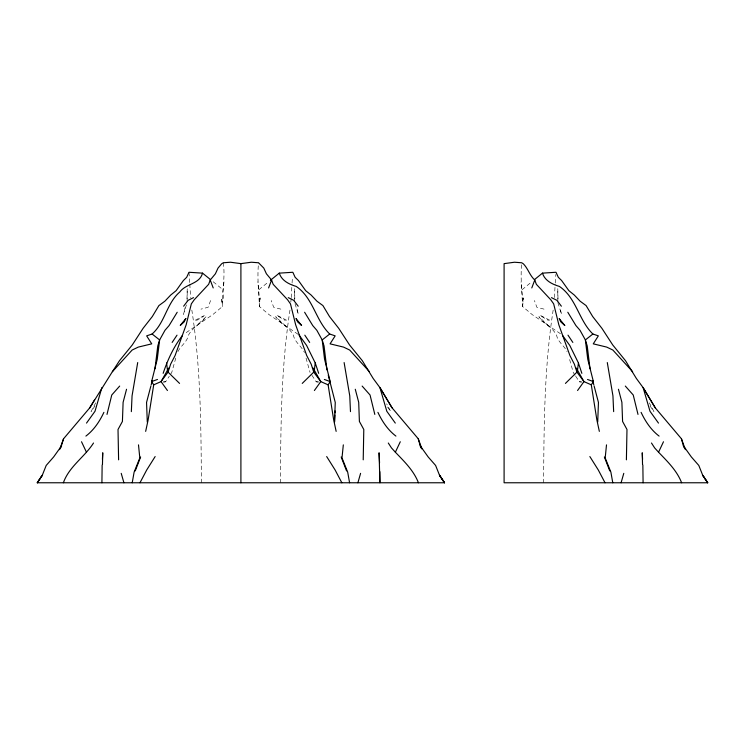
<?xml version="1.0" encoding="UTF-8"?>
<svg xmlns="http://www.w3.org/2000/svg" width="745" height="745" viewBox="0 0 745 745"><rect width="100%" height="100%" fill="white"/><g stroke="black" fill="none" stroke-linecap="round" stroke-linejoin="round"><path stroke-width="0.56" stroke-dasharray="3.73 2.79" d="M201.374 482.769C201.02 425.078 200.722 367.173 191.828 310.06M187.135 301.585L187.219 288.65L186.995 298.903M298.158 334.347L269.066 314.641L259.493 306.614C258.729 292.273 257.099 277.512 258.534 262.771M560.501 333.76L532.247 314.641L522.683 306.614C521.91 292.273 520.289 277.512 521.724 262.771M223.276 262.771C225.493 277.466 221.833 292.003 222.317 306.614L212.753 314.641L184.499 333.76M291.221 297.581L291.993 284.124M554.41 297.581L555.174 284.124M259.493 306.614L260.117 297.898L259.819 301.995L257.835 281.843M292.059 282.998L292.515 276.563M522.683 306.614L523.307 297.898L523.009 301.995L521.016 281.843M555.239 282.998L555.863 274.421M289.991 310.06C281.089 367.173 280.8 425.078 280.446 482.769M290.811 302.116L291.165 298.708M553.172 310.06C544.278 367.173 543.98 425.078 543.626 482.769M223.984 281.843L222.978 291.528L223.453 297.702L221.991 301.995L221.693 297.898L222.317 306.614M185.058 307.769L183.419 314.381L187.125 302.656M175.783 358.047L171.741 372.5L169.907 375.284M210.584 300.514L208.134 307.275L200.945 309.147M95.705 402.849L91.058 411.519L94.922 406.062M163.462 382.343L165.632 381.785L169.301 376.216M177.925 351.631C180.784 345.587 187.088 342.141 188.401 335.343C192.275 327.316 201.122 323.982 206.114 316.7L196.056 326.152M258.878 289.721L268.619 281.768M522.068 289.721L531.809 281.768M196.447 320.518L203.525 316.392M195.255 320.22L204.344 315.535M311.904 375.284L316.178 381.785L318.478 381.701M575.699 376.216L579.368 381.785L581.659 381.701M163.341 381.701L165.632 381.785M579.368 381.785L581.538 382.343M316.178 381.785L318.348 382.343M544.055 309.147L536.866 307.275L534.416 300.514M280.874 309.147L273.685 307.275L271.236 300.514M540.656 315.535L549.745 320.22M277.466 315.535L286.555 320.22M541.475 316.392L548.553 320.518M278.285 316.392L285.363 320.518M213.191 281.768L222.932 289.721M548.944 326.152L538.886 316.7C543.878 323.982 552.725 327.316 556.599 335.343C557.912 342.141 564.216 345.587 567.075 351.631M285.754 326.152L275.697 316.7C280.688 323.982 289.535 327.316 293.409 335.343C294.899 342.411 301.502 346.108 304.472 352.497M650.078 406.062L653.942 411.519L649.295 402.849M387.54 406.975L390.753 411.519L386.627 403.818M575.093 375.284L573.259 372.5L569.217 358.047M557.875 302.656L561.581 314.381L559.942 307.769M295.02 303.727L298.4 314.381L296.752 307.769M306.027 358.047L310.069 372.5M188.988 272.27L189.761 282.998M189.826 284.124L190.59 297.581M558.005 298.903L557.782 288.65L557.865 301.585M294.815 298.903L294.592 288.65L294.675 301.585"/><path stroke-width="1.12" d="M101.907 482.769L102.149 464.982M363.215 459.833L363.793 429.483L359.397 421.456L358.699 402.309L355.272 389.253M626.396 459.833L626.983 429.483L622.587 421.456L621.889 402.309L618.452 389.253M102.465 464.452L102.745 452.774L102.419 459.432M334.784 415.161L334.524 422.098L335.064 410.886M334.868 412.851L335.259 402.44L328.275 375.247M597.714 422.098L598.449 402.44L594.11 385.975M131.344 411.622L132.061 395.846L137.704 362.554M343.324 444.867L341.992 457.961L347.692 472.125L349.591 482.769M606.505 444.867L605.182 457.961L610.881 472.125L612.781 482.769M154.988 368.756L157.763 346.025L159.626 339.944L164.98 330.296L169.059 325.602L177.198 312.248M314.167 371.578L315.237 362.945L306.605 345.447L298.996 334.933M577.356 371.578L578.418 362.945L569.785 345.447L562.792 335.762M59.619 449.645L63.558 438.777L89.763 407.813L112.374 371.699L132.144 350.038L138.309 347.086L151.738 343.855L146.653 335.865L152.11 334.011L159.626 339.944L157.26 359.174L151.617 381.58L153.712 384.83L148.125 419.966L145.657 431.374M132.219 482.769L134.119 472.125L139.818 457.961L138.495 444.867M151.179 384.876L152.231 380.602M126.548 389.253L123.111 402.309L122.413 421.456L118.017 429.483L118.604 459.833M150.89 385.975L146.551 402.44L147.286 422.098M107.001 414.416L111.759 395.008L119.684 386.068M60.68 447.801L63.558 438.777M357.898 482.769L360.589 473.345M621.088 482.769L623.779 473.345M101.879 387.633L94.997 411.277L86.513 423.095M153.712 384.83L161.041 381.608L168.053 372.109L170.614 364.212L175.094 355.542L186.166 324.801L191.325 303.885L194.268 299.723L208.647 284.311L210.23 280.018L215.407 273.788L218.024 268.079L221.61 263.851L223.276 262.771L230.512 262.231L240.905 263.637L251.307 262.231L258.534 262.771L263.795 268.079L266.403 273.788L271.58 280.018L273.164 284.311L287.551 299.723L290.485 303.885L295.653 324.801L306.716 355.542L311.196 364.212L313.757 372.109L320.769 381.608L328.107 384.83L333.695 419.966L336.153 431.374M163.146 373.347C167.597 360.012 173.585 346.956 182.208 335.762M268.61 287.933L271.58 280.018M531.79 287.933L534.77 280.018C529.667 275.399 528.121 268.675 523.39 263.851L521.724 262.771L514.488 262.231L504.095 263.637L504.095 482.769L707.75 482.769L702.721 475.273L698.801 465.448L691.341 456.936L683.389 445.799L681.442 438.777L655.237 407.813L643.121 387.633L636.351 378.441L625.53 360.72L612.716 344.944L601.923 328.34L592.685 316.541L586.101 305.58L580.15 301.222L574.283 295.029L568.873 290.671L561.618 280.53L558.312 277.289L556.012 272.27L542.462 273.136L534.472 279.608M135.255 470.877L140.628 456.974M418.439 482.769C413.726 470.57 404.218 461.444 395.362 452.206L400.288 441.757M681.619 482.769C676.916 470.57 667.408 461.444 658.552 452.206L663.478 441.757M103.9 412.348C99.644 421.409 93.954 429.986 85.898 436.095M63.381 482.769C69.108 466.463 84.558 457.085 93.516 443.014M139.976 482.769L146.681 470.03L155.146 456.555M168.733 368.039L161.041 381.608L167.439 390.51M89.763 407.813L94.606 399.767M328.107 384.83L330.203 381.58L324.55 359.174L322.185 339.944L316.83 330.296L312.76 325.602L304.612 312.248M599.343 431.374L596.875 419.966L591.288 384.83L593.383 381.58L587.74 359.174L585.374 339.944L580.02 330.296L575.941 325.602L567.802 312.248M112.374 371.699L119.47 360.72L132.284 344.944L143.077 328.34L152.315 316.541L158.899 305.58L164.85 301.222L170.717 295.029L176.127 290.671L183.382 280.53L186.688 277.289L188.988 272.27L202.538 273.136L210.528 279.608M37.334 482.769L42.279 475.273L46.199 465.448L53.659 456.936L61.611 445.799M37.297 482.769L42.279 475.273L37.25 482.769L444.56 482.769L439.531 475.273L435.611 465.448L428.161 456.936L420.208 445.799L418.252 438.777L392.047 407.813L379.931 387.633L373.161 378.441L362.34 360.72L349.535 344.944L338.733 328.34L329.495 316.541L322.92 305.58L316.97 301.222L311.103 295.029L305.683 290.671L298.438 280.53L295.132 277.289L292.832 272.27L279.273 273.136L270.398 280.325M172.151 342.421L177.003 335.166M314.381 390.51L320.769 381.608L313.077 368.039M577.561 390.51L583.959 381.608L576.267 368.039M183.615 306.204L188.122 300.31L193.523 297.637M202.538 273.136C199.669 284.283 185.756 283.584 179.796 292.003C166.666 303.178 165.027 322.632 152.11 334.011M302.247 383.405L313.757 372.109M565.436 383.405L576.947 372.109L574.386 364.212L569.906 355.542L558.834 324.801L553.675 303.885L550.732 299.723L536.353 284.311L534.77 280.018M369.446 371.699L349.675 350.038L343.501 347.086L330.072 343.855L335.166 335.865L329.709 334.011L322.185 339.944L324.056 346.025L326.962 369.892M632.626 371.699L612.856 350.038L606.691 347.086L593.262 343.855L598.347 335.865L592.89 334.011L585.374 339.944L587.237 346.025L590.012 368.756M151.617 381.58L157.465 379.456M587.535 379.456L593.383 381.58M324.345 379.456L330.203 381.58M591.288 384.83L583.959 381.608L576.947 372.109M551.477 297.637L556.878 300.31L561.385 306.204M288.287 297.637L293.688 300.31L298.196 306.204M659.101 436.095C651.046 429.986 645.356 421.409 641.1 412.348M395.912 436.095C387.856 429.986 382.166 421.409 377.911 412.348M168.053 372.109L179.564 383.405M592.89 334.011C578.697 320.313 576.453 297.972 559.411 286.425C552.269 284.311 544.8 280.669 542.462 273.136M329.709 334.011C315.507 320.313 313.263 297.972 296.231 286.425C289.079 284.311 281.619 280.669 279.273 273.136M658.552 452.206L654.65 447.913L651.484 443.014M395.362 452.206L391.47 447.913L388.294 443.014M625.316 386.068L633.241 395.008L637.999 414.416M362.135 386.068L370.051 395.008L374.81 414.416M658.487 423.095L650.003 411.277L643.121 387.633L655.237 407.813M395.297 423.095L386.813 411.277L379.931 387.633L392.047 407.813M567.997 335.166L572.849 342.421M304.807 335.166L309.659 342.421M707.703 482.769L702.721 475.273L707.666 482.769M444.514 482.769L439.531 475.273L444.476 482.769M589.854 456.555L598.319 470.03L605.024 482.769M326.673 456.555L335.138 470.03L341.843 482.769M81.522 441.757L86.448 452.206M683.389 445.799L684.32 447.801M420.208 445.799L421.596 448.807M604.372 456.974L609.745 470.877M341.182 456.974L346.555 470.877M210.23 280.018L213.21 287.933M681.442 438.777L685.381 449.645M418.252 438.777L421.81 448.555M578.418 362.945L581.854 373.347M315.237 362.945L318.674 373.347M121.221 473.345L123.912 482.769M592.769 380.602L593.821 384.876M607.296 362.554L612.939 395.846L613.657 411.622M344.115 362.554L349.759 395.846L350.476 411.622M166.582 362.945L167.644 371.578M642.581 459.432L642.255 452.774L642.535 464.452M642.851 464.982L643.093 482.769M379.559 462.766L379.075 452.774L379.903 482.769L379.848 471.65M240.905 263.637L240.905 482.769M185.822 318.553L184.015 322.054L180.262 325.416L185.822 318.553M564.738 325.416L560.985 322.054L559.178 318.553L564.738 325.416M301.557 325.416L297.795 322.054L295.988 318.553L301.557 325.416"/></g></svg>
